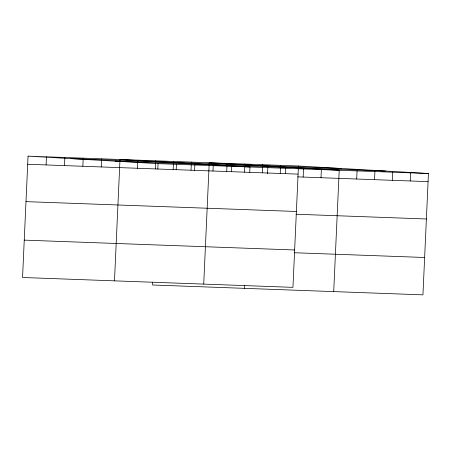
<?xml version="1.0" encoding="UTF-8"?>
<svg xmlns="http://www.w3.org/2000/svg" width="451" height="451" viewBox="0 0 451 451"><rect width="100%" height="100%" fill="white"/><g stroke="black" fill="none" stroke-linecap="round" stroke-linejoin="round"><path stroke-width="0.68" d="M28.058 156.147L22.55 277.495L292.947 287.355L298.455 166.002L28.058 156.147L158.053 163.645L428.45 173.505L422.942 294.853L152.545 284.998L152.669 282.23M46.081 164.936L46.447 156.818M64.465 165.607L64.837 157.489M82.854 166.272L83.221 158.154M101.238 166.943L101.61 158.825M114.486 280.849L119.994 159.496L249.989 167L249.741 172.412M137.47 168.268L137.843 160.15M155.319 168.916L155.685 160.798M157.811 169.057L158.053 163.645M173.161 169.565L173.534 161.447M176.194 169.728L176.442 164.316M191.01 170.219L191.376 162.101M194.584 170.399L194.832 164.987M203.717 284.102L209.225 162.749L339.22 170.252L333.712 291.6M212.968 171.07L213.216 165.658M226.701 171.521L227.073 163.403M231.357 171.741L231.605 166.329M244.549 172.169L244.916 164.051M244.481 288.347L244.605 285.579M262.392 172.818L262.764 164.7M267.561 173.736L267.838 167.648M280.24 173.472L280.607 165.354M285.438 173.714L285.68 168.302M303.157 177.068L303.529 168.95M321.005 177.717L321.371 169.599M356.696 179.019L357.068 170.901M374.544 179.673L374.911 171.555M392.387 180.321L392.759 172.203M410.235 180.969L410.602 172.851M70.959 158.622L341.351 168.477M115.157 161.17L385.554 171.03M27.691 164.265L298.088 174.12M297.666 176.865L428.084 181.623M25.995 201.631L296.392 211.485M295.969 214.236L426.387 218.989M24.247 240.129L294.644 249.984M294.221 252.735L424.639 257.487M298.455 166.002L428.45 173.505"/></g></svg>
